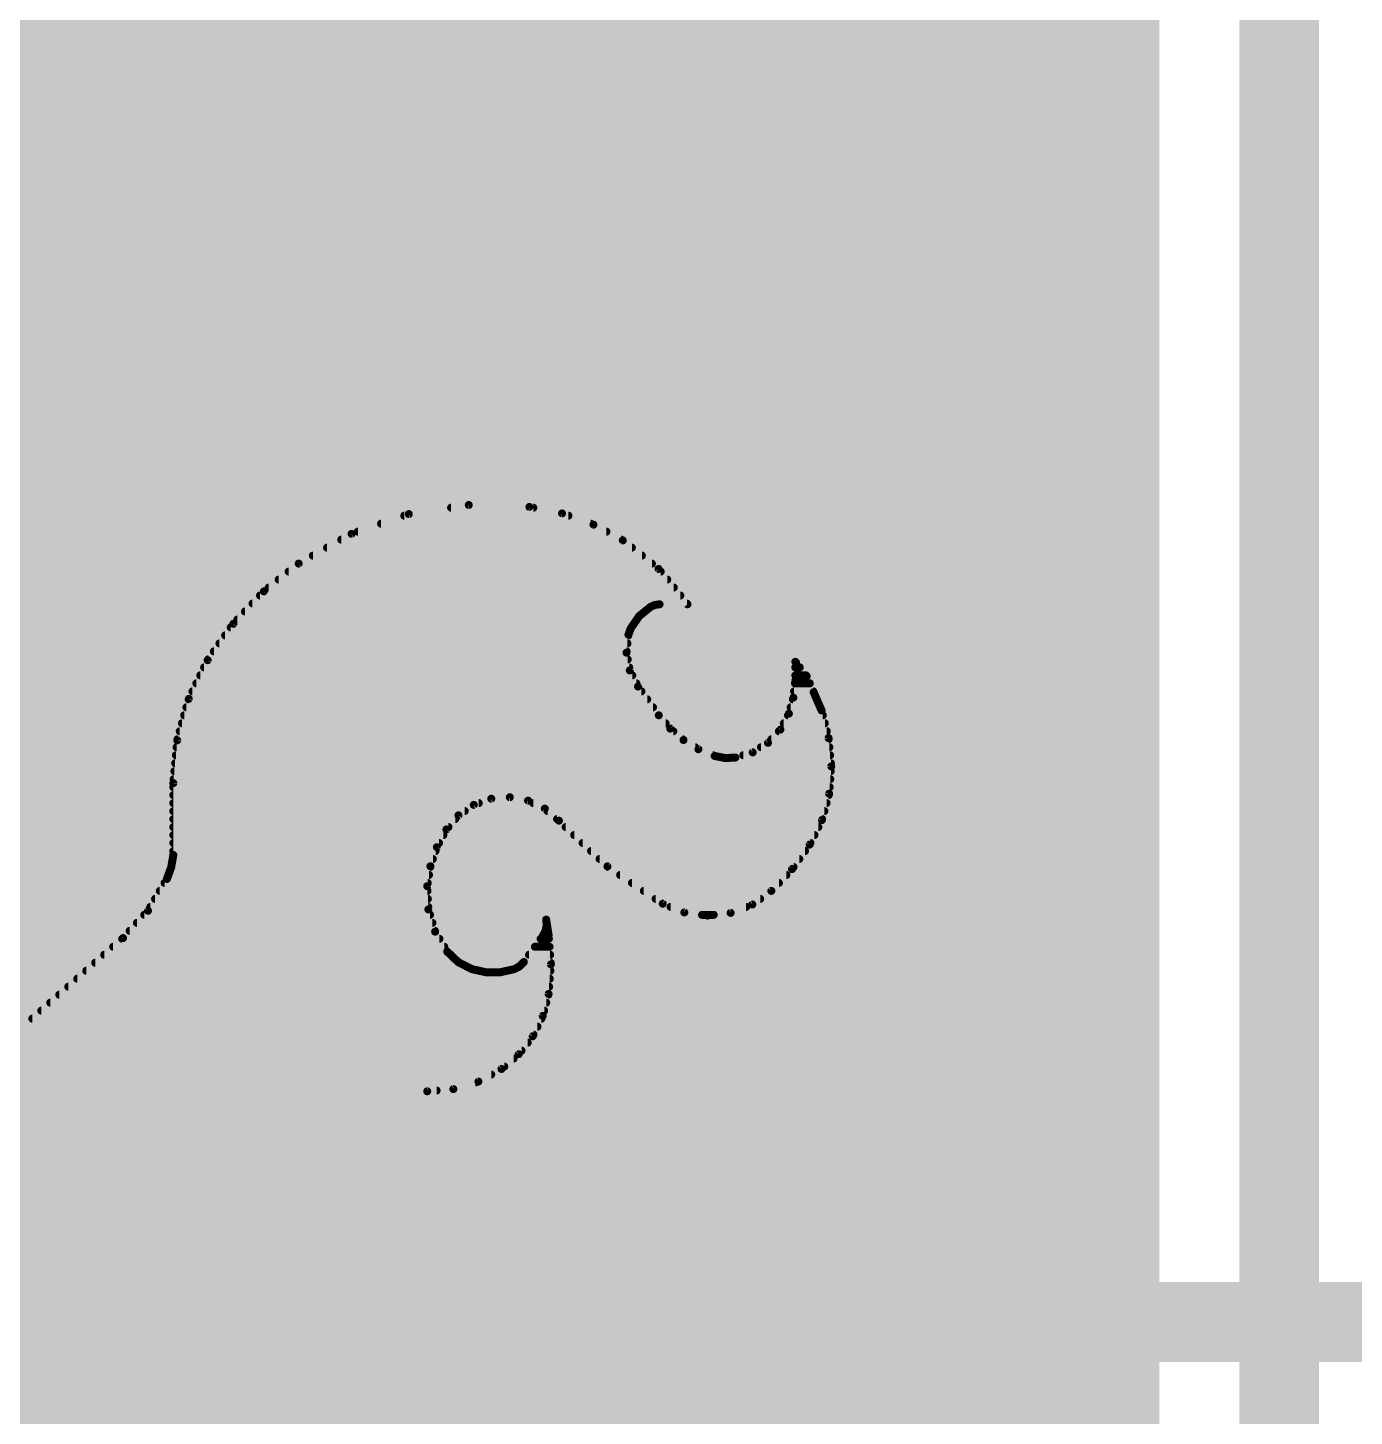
# Model space of a CAD drawing. Extents: x -7.6 to 53.5, y -11.4 to 75.3.
# Drawn here: x 30.69 to 34.91, y 23.576 to 27.994 of the extents above; entities that cross this region are included whole.
import ezdxf

# ---------------------------------------------------------------- set-up
doc = ezdxf.new("R2010")
doc.units = 0
for name, color, linetype in [('1', 12, 'CONTINUOUS'), ('16', 132, 'CONTINUOUS'), ('22', 40, 'CONTINUOUS')]:
    doc.layers.add(name, color=color, linetype=linetype)

msp = doc.modelspace()

# ---------------------------------------------------------------- linework, layer by layer
at = {"layer": '1', "const_width": 0.254}
msp.add_lwpolyline([(18.542, 23.876), (45.593, 23.876)], dxfattribs=at)
at = {"layer": '16'}
for points, const_width in [([(26.67, 32.004), (26.67, 36.83)], 11.43), ([(33.02, 11.811), (33.02, 38.608)], 2.54), ([(26.67, 12.7), (26.67, 32.004)], 11.43), ([(34.671, 22.225), (34.671, 36.195)], 0.254)]:
    msp.add_lwpolyline(points, dxfattribs=dict(at, const_width=const_width))
at = {"layer": '16', "const_width": 5.715}
msp.add_lwpolyline([(23.8125, 32.004, 1), (29.5275, 32.004)], format="xyb", dxfattribs=at)
at = {"layer": '22', "const_width": 0.0254}
for points in [[(31.9024, 26.4465), (32.0931, 26.4753)], [(32.0367, 26.4668), (32.2985, 26.4668)], [(32.0931, 26.4753), (32.2859, 26.4693)], [(32.2859, 26.4693), (32.3899, 26.4486)], [(32.3899, 26.4486), (32.4897, 26.4128)], [(31.72, 26.3837), (31.9024, 26.4465)], [(31.8139, 26.416), (32.4809, 26.416)], [(31.8876, 26.4414), (32.4101, 26.4414)], [(32.4897, 26.4128), (32.5831, 26.3627)], [(31.5519, 26.289), (31.72, 26.3837)], [(31.6872, 26.3652), (32.5784, 26.3652)], [(31.7401, 26.3906), (32.5311, 26.3906)], [(32.5831, 26.3627), (32.6968, 26.2721)], [(31.6421, 26.3398), (32.6118, 26.3398)], [(31.4412, 26.2006), (31.5519, 26.289)], [(31.5519, 26.289), (32.6756, 26.289)], [(31.597, 26.3144), (32.6437, 26.3144)], [(32.6968, 26.2721), (32.7889, 26.1595)], [(31.4883, 26.2382), (32.7245, 26.2382)], [(31.5201, 26.2636), (32.7037, 26.2636)], [(31.344, 26.0974), (31.4412, 26.2006)], [(31.4288, 26.1874), (32.7661, 26.1874)], [(31.4565, 26.2128), (32.7453, 26.2128)], [(31.4049, 26.162), (32.7869, 26.162)], [(32.672, 26.1518), (32.6353, 26.1221)], [(32.6855, 26.1575), (32.672, 26.1518)], [(32.7, 26.1595), (32.6855, 26.1575)], [(32.7889, 26.1595), (32.7, 26.1595)], [(31.2623, 25.9817), (31.344, 26.0974)], [(31.357, 26.1112), (32.6278, 26.1112)], [(31.3809, 26.1366), (32.6532, 26.1366)], [(32.6353, 26.1221), (32.6085, 26.0833)], [(31.3179, 26.0604), (32.6006, 26.0604)], [(31.3358, 26.0858), (32.6102, 26.0858)], [(32.6009, 26.0629), (32.5948, 26.0057)], [(32.6085, 26.0833), (32.6009, 26.0629)], [(31.282, 26.0096), (32.5952, 26.0096)], [(31.2999, 26.035), (32.5979, 26.035)], [(31.2023, 25.8587), (31.2623, 25.9817)], [(31.2641, 25.9842), (32.5987, 25.9842)], [(32.5948, 26.0057), (32.6052, 25.9491)], [(33.1318, 25.9156), (33.1318, 25.9766)], [(33.1318, 25.9766), (33.1318, 25.9765)], [(33.1318, 25.9765), (33.1343, 25.974)], [(33.1343, 25.974), (33.1681, 25.9305)], [(31.2387, 25.9334), (32.6132, 25.9334)], [(31.2511, 25.9588), (32.6034, 25.9588)], [(32.6052, 25.9491), (32.6314, 25.8978)], [(33.1318, 25.9588), (33.1461, 25.9588)], [(33.1318, 25.9334), (33.1659, 25.9334)], [(33.1681, 25.9305), (33.1902, 25.8801)], [(31.214, 25.8826), (32.6424, 25.8826)], [(31.2264, 25.908), (32.6262, 25.908)], [(32.6314, 25.8978), (32.6974, 25.8064)], [(33.1259, 25.8627), (33.1318, 25.9156)], [(33.1281, 25.8826), (33.1891, 25.8826)], [(33.1309, 25.908), (33.178, 25.908)], [(33.1902, 25.8801), (33.2054, 25.8445)], [(31.1655, 25.7268), (31.2023, 25.8587)], [(31.1948, 25.8318), (32.6791, 25.8318)], [(31.2019, 25.8572), (32.6607, 25.8572)], [(33.1114, 25.8115), (33.1259, 25.8627)], [(33.1171, 25.8318), (33.2111, 25.8318)], [(33.1243, 25.8572), (33.2, 25.8572)], [(33.2054, 25.8445), (33.2156, 25.8216)], [(31.1877, 25.8064), (32.6974, 25.8064)], [(32.6974, 25.8064), (32.7338, 25.764)], [(33.0844, 25.7607), (33.1114, 25.8115)], [(33.1087, 25.8064), (33.2194, 25.8064)], [(33.2156, 25.8216), (33.2375, 25.7339)], [(31.1735, 25.7556), (32.7436, 25.7556)], [(31.1806, 25.781), (32.7192, 25.781)], [(32.7338, 25.764), (32.7762, 25.7277)], [(33.0452, 25.7187), (33.0844, 25.7607)], [(33.0796, 25.7556), (33.2321, 25.7556)], [(33.0952, 25.781), (33.2258, 25.781)], [(31.1531, 25.5905), (31.1655, 25.7268)], [(31.1635, 25.7048), (32.8133, 25.7048)], [(31.1664, 25.7302), (32.7733, 25.7302)], [(32.7762, 25.7277), (32.8237, 25.6984)], [(32.8237, 25.6984), (32.8752, 25.6769)], [(32.9963, 25.6884), (33.0452, 25.7187)], [(33.0227, 25.7048), (33.2403, 25.7048)], [(33.0559, 25.7302), (33.2379, 25.7302)], [(33.2375, 25.7339), (33.2461, 25.6438)], [(31.1589, 25.654), (33.2451, 25.654)], [(31.1612, 25.6794), (32.8692, 25.6794)], [(32.8752, 25.6769), (32.9079, 25.6704)], [(32.9079, 25.6704), (32.9413, 25.6718)], [(32.9413, 25.6718), (32.9963, 25.6884)], [(32.9665, 25.6794), (33.2427, 25.6794)], [(31.1566, 25.6286), (33.2449, 25.6286)], [(33.2461, 25.6438), (33.2395, 25.5569)], [(31.1531, 25.3619), (31.1531, 25.5905)], [(31.1531, 25.5778), (33.2411, 25.5778)], [(31.1543, 25.6032), (33.243, 25.6032)], [(31.1531, 25.5524), (33.2382, 25.5524)], [(31.1531, 25.527), (32.1249, 25.527)], [(32.109, 25.5214), (32.0603, 25.488)], [(32.1647, 25.541), (32.109, 25.5214)], [(32.2236, 25.5456), (32.1647, 25.541)], [(32.2816, 25.5349), (32.2236, 25.5456)], [(32.335, 25.5094), (32.2816, 25.5349)], [(32.2981, 25.527), (33.2312, 25.527)], [(33.2395, 25.5569), (33.2163, 25.4729)], [(31.1531, 25.5016), (32.0801, 25.5016)], [(31.1531, 25.4762), (32.0501, 25.4762)], [(32.0603, 25.488), (32.0218, 25.4432)], [(32.3799, 25.4711), (32.335, 25.5094)], [(32.3441, 25.5016), (33.2242, 25.5016)], [(32.3739, 25.4762), (33.2172, 25.4762)], [(31.1531, 25.4508), (32.0283, 25.4508)], [(32.0218, 25.4432), (31.9914, 25.3868)], [(32.5343, 25.3256), (32.3799, 25.4711)], [(32.4014, 25.4508), (33.2053, 25.4508)], [(33.2163, 25.4729), (33.1775, 25.3949)], [(31.1531, 25.4254), (32.0122, 25.4254)], [(31.1531, 25.4), (31.9985, 25.4)], [(32.4284, 25.4254), (33.1927, 25.4254)], [(32.4553, 25.4), (33.18, 25.4)], [(33.1775, 25.3949), (33.1215, 25.3172)], [(31.1463, 25.3229), (31.1531, 25.3619)], [(31.1509, 25.3492), (31.9787, 25.3492)], [(31.1531, 25.3746), (31.9873, 25.3746)], [(31.9914, 25.3868), (31.9709, 25.3261)], [(32.4823, 25.3746), (33.1629, 25.3746)], [(32.5093, 25.3492), (33.1445, 25.3492)], [(31.1328, 25.2857), (31.1463, 25.3229)], [(31.1464, 25.3238), (31.9705, 25.3238)], [(31.9709, 25.3261), (31.9608, 25.2628)], [(32.7101, 25.207), (32.5343, 25.3256)], [(32.537, 25.3238), (33.1262, 25.3238)], [(33.1215, 25.3172), (33.0556, 25.2476)], [(31.0726, 25.1845), (31.1328, 25.2857)], [(31.1252, 25.273), (31.9624, 25.273)], [(31.1374, 25.2984), (31.9665, 25.2984)], [(31.9608, 25.2628), (31.9645, 25.1888)], [(32.5746, 25.2984), (33.1037, 25.2984)], [(32.6123, 25.273), (33.0796, 25.273)], [(31.095, 25.2222), (31.9628, 25.2222)], [(31.1101, 25.2476), (31.9616, 25.2476)], [(32.6499, 25.2476), (33.0556, 25.2476)], [(32.6876, 25.2222), (33.0201, 25.2222)], [(33.0556, 25.2476), (32.9952, 25.2045)], [(30.9931, 25.0977), (31.0726, 25.1845)], [(31.0606, 25.1714), (31.9698, 25.1714)], [(31.0799, 25.1968), (31.9641, 25.1968)], [(31.9645, 25.1888), (31.9861, 25.118)], [(32.7788, 25.179), (32.7101, 25.207)], [(32.7352, 25.1968), (32.9754, 25.1968)], [(32.8523, 25.1691), (32.7788, 25.179)], [(32.8352, 25.1714), (32.8722, 25.1714)], [(32.926, 25.1777), (32.8523, 25.1691)], [(32.9952, 25.2045), (32.926, 25.1777)], [(31.0373, 25.146), (31.9775, 25.146)], [(32.3375, 25.1211), (32.341, 25.1385)], [(32.3393, 25.1562), (32.3469, 25.1079)], [(32.341, 25.1385), (32.3393, 25.1562)], [(32.3403, 25.146), (32.3409, 25.146)], [(30.4444, 24.6101), (30.9931, 25.0977)], [(30.9903, 25.0952), (31.9998, 25.0952)], [(31.0141, 25.1206), (31.9853, 25.1206)], [(31.9861, 25.118), (32.0243, 25.0546)], [(32.2682, 25.0215), (32.3291, 25.1054)], [(32.3217, 25.0952), (32.3479, 25.0952)], [(32.3291, 25.1054), (32.3375, 25.1211)], [(32.3373, 25.1206), (32.3449, 25.1206)], [(32.3469, 25.1079), (32.3543, 25.0139)], [(30.9331, 25.0444), (32.035, 25.0444)], [(30.9617, 25.0698), (32.0151, 25.0698)], [(32.0243, 25.0546), (32.0597, 25.0209)], [(32.2848, 25.0444), (32.3519, 25.0444)], [(32.3033, 25.0698), (32.3499, 25.0698)], [(30.876, 24.9936), (32.126, 24.9936)], [(30.9045, 25.019), (32.0634, 25.019)], [(32.0597, 25.0209), (32.1031, 24.9987)], [(32.1031, 24.9987), (32.1476, 24.9888)], [(32.1932, 24.9888), (32.2377, 24.9987)], [(32.2148, 24.9936), (32.3527, 24.9936)], [(32.2377, 24.9987), (32.2548, 25.0077)], [(32.2548, 25.0077), (32.2682, 25.0215)], [(32.2658, 25.019), (32.3539, 25.019)], [(32.3543, 25.0139), (32.3469, 24.9199)], [(30.8474, 24.9682), (32.3507, 24.9682)], [(32.1476, 24.9888), (32.1932, 24.9888)], [(30.7902, 24.9174), (32.3462, 24.9174)], [(30.8188, 24.9428), (32.3487, 24.9428)], [(32.3469, 24.9199), (32.3285, 24.85)], [(30.733, 24.8666), (32.3329, 24.8666)], [(30.7616, 24.892), (32.3396, 24.892)], [(30.6759, 24.8158), (32.3116, 24.8158)], [(30.7045, 24.8412), (32.3241, 24.8412)], [(32.3285, 24.85), (32.2964, 24.7852)], [(30.6473, 24.7904), (32.299, 24.7904)], [(32.2964, 24.7852), (32.252, 24.7282)], [(30.5901, 24.7396), (32.2609, 24.7396)], [(30.6187, 24.765), (32.2807, 24.765)], [(32.252, 24.7282), (32.197, 24.6812)], [(30.533, 24.6888), (32.2059, 24.6888)], [(30.5615, 24.7142), (32.2356, 24.7142)], [(32.197, 24.6812), (32.1238, 24.6411)], [(30.4758, 24.638), (32.1135, 24.638)], [(30.5044, 24.6634), (32.1645, 24.6634)], [(32.1238, 24.6411), (32.0439, 24.6171)], [(31.9608, 24.6101), (30.4444, 24.6101)], [(30.4472, 24.6126), (31.9907, 24.6126)], [(32.0439, 24.6171), (31.9608, 24.6101)]]:
    msp.add_lwpolyline(points, dxfattribs=at)
at = {"layer": '22', "const_width": 0.0127}
for points in [[(32.0367, 26.4732, 1), (32.0367, 26.4605)], [(32.0933, 26.4817, 1), (32.0929, 26.469)], [(32.094, 26.4691, 1), (32.0921, 26.4816)], [(32.2871, 26.4755, 1), (32.2847, 26.4631)], [(32.2857, 26.463, 1), (32.2861, 26.4756)], [(32.2985, 26.4605, 1), (32.2985, 26.4732)], [(32.392, 26.4546, 1), (32.3877, 26.4427)], [(32.3886, 26.4424, 1), (32.3911, 26.4549)], [(31.8139, 26.4224, 1), (31.8139, 26.4096)], [(31.8876, 26.4478, 1), (31.8876, 26.4351)], [(31.9014, 26.4528, 1), (31.9033, 26.4402)], [(31.9044, 26.4405, 1), (31.9003, 26.4525)], [(32.4101, 26.4351, 1), (32.4101, 26.4478)], [(32.4809, 26.4096, 1), (32.4809, 26.4224)], [(32.4927, 26.4184, 1), (32.4867, 26.4072)], [(32.4875, 26.4069, 1), (32.4918, 26.4188)], [(31.6872, 26.3716, 1), (31.6872, 26.3589)], [(31.7179, 26.3897, 1), (31.722, 26.3777)], [(31.7231, 26.3781, 1), (31.7169, 26.3892)], [(31.7401, 26.397, 1), (31.7401, 26.3843)], [(32.5311, 26.3843, 1), (32.5311, 26.397)], [(32.5871, 26.3677, 1), (32.5791, 26.3577)], [(32.5784, 26.3589, 1), (32.5784, 26.3716)], [(32.5801, 26.3571, 1), (32.5861, 26.3683)], [(31.6421, 26.3462, 1), (31.6421, 26.3334)], [(32.6118, 26.3334, 1), (32.6118, 26.3462)], [(31.5519, 26.2954, 1), (31.5519, 26.2827)], [(31.5488, 26.2945, 1), (31.555, 26.2835)], [(31.5559, 26.284, 1), (31.5479, 26.294)], [(31.597, 26.3208, 1), (31.597, 26.3081)], [(32.6437, 26.3081, 1), (32.6437, 26.3208)], [(32.6756, 26.2827, 1), (32.6756, 26.2954)], [(32.7017, 26.2761, 1), (32.6919, 26.268)], [(31.4883, 26.2446, 1), (31.4883, 26.2319)], [(31.5201, 26.27, 1), (31.5201, 26.2572)], [(32.6929, 26.2671, 1), (32.7008, 26.277)], [(32.7037, 26.2572, 1), (32.7037, 26.27)], [(32.7245, 26.2319, 1), (32.7245, 26.2446)], [(31.4288, 26.1938, 1), (31.4288, 26.181)], [(31.4372, 26.2055, 1), (31.4452, 26.1956)], [(31.4458, 26.1962, 1), (31.4366, 26.2049)], [(31.4565, 26.2192, 1), (31.4565, 26.2065)], [(32.7453, 26.2065, 1), (32.7453, 26.2192)], [(32.7661, 26.181, 1), (32.7661, 26.1938)], [(31.4049, 26.1684, 1), (31.4049, 26.1557)], [(32.6695, 26.1576, 1), (32.6745, 26.146)], [(32.676, 26.1469, 1), (32.668, 26.1567)], [(32.6846, 26.1638, 1), (32.6863, 26.1512)], [(32.688, 26.1517, 1), (32.683, 26.1634)], [(32.7, 26.1659, 1), (32.7, 26.1532)], [(32.7009, 26.1532, 1), (32.6991, 26.1658)], [(32.784, 26.1555, 1), (32.7938, 26.1635)], [(32.7869, 26.1557, 1), (32.7869, 26.1684)], [(32.7889, 26.1532, 1), (32.7889, 26.1659)], [(31.3394, 26.1018, 1), (31.3487, 26.0931)], [(31.3492, 26.0938, 1), (31.3388, 26.1011)], [(31.357, 26.1176, 1), (31.357, 26.1048)], [(31.3809, 26.143, 1), (31.3809, 26.1303)], [(32.6278, 26.1048, 1), (32.6278, 26.1176)], [(32.6313, 26.1271, 1), (32.6393, 26.1172)], [(32.6405, 26.1185, 1), (32.6301, 26.1257)], [(32.6532, 26.1303, 1), (32.6532, 26.143)], [(31.3179, 26.0668, 1), (31.3179, 26.0541)], [(31.3358, 26.0922, 1), (31.3358, 26.0795)], [(32.5949, 26.0651, 1), (32.6069, 26.0607)], [(32.6072, 26.0622, 1), (32.5946, 26.0636)], [(32.6006, 26.0541, 1), (32.6006, 26.0668)], [(32.6033, 26.0869, 1), (32.6137, 26.0797)], [(32.6145, 26.0811, 1), (32.6025, 26.0855)], [(32.6102, 26.0795, 1), (32.6102, 26.0922)], [(31.282, 26.016, 1), (31.282, 26.0033)], [(31.2999, 26.0414, 1), (31.2999, 26.0286)], [(32.5952, 26.0033, 1), (32.5952, 26.016)], [(32.5979, 26.0286, 1), (32.5979, 26.0414)], [(31.2571, 25.9854, 1), (31.2675, 25.978)], [(31.268, 25.9789, 1), (31.2566, 25.9845)], [(31.2641, 25.9906, 1), (31.2641, 25.9779)], [(32.601, 26.0068, 1), (32.5885, 26.0045)], [(32.5884, 26.0063, 1), (32.6011, 26.005)], [(32.5987, 25.9779, 1), (32.5987, 25.9906)], [(33.1363, 25.981, 1), (33.1273, 25.972)], [(33.1381, 25.9766, 1), (33.1255, 25.9766)], [(33.1381, 25.9766, 1), (33.1255, 25.9766)], [(33.1255, 25.9765, 1), (33.1381, 25.9765)], [(33.1393, 25.9779, 1), (33.1293, 25.9701)], [(33.1298, 25.9695, 1), (33.1388, 25.9785)], [(31.2387, 25.9398, 1), (31.2387, 25.9271)], [(31.2511, 25.9652, 1), (31.2511, 25.9524)], [(32.6109, 25.952, 1), (32.5996, 25.9462)], [(32.599, 25.9479, 1), (32.6115, 25.9502)], [(32.6034, 25.9524, 1), (32.6034, 25.9652)], [(32.6132, 25.9271, 1), (32.6132, 25.9398)], [(33.1318, 25.9652, 1), (33.1318, 25.9524)], [(33.1318, 25.9398, 1), (33.1318, 25.9271)], [(33.1461, 25.9524, 1), (33.1461, 25.9652)], [(33.1739, 25.9331, 1), (33.1623, 25.928)], [(33.1631, 25.9266, 1), (33.1731, 25.9344)], [(33.1659, 25.9271, 1), (33.1659, 25.9398)], [(31.214, 25.889, 1), (31.214, 25.8762)], [(31.2264, 25.9144, 1), (31.2264, 25.9017)], [(32.6365, 25.9015, 1), (32.6263, 25.8941)], [(32.6257, 25.8949, 1), (32.6371, 25.9007)], [(32.6262, 25.9017, 1), (32.6262, 25.9144)], [(32.6424, 25.8762, 1), (32.6424, 25.889)], [(33.1281, 25.889, 1), (33.1281, 25.8762)], [(33.1309, 25.9144, 1), (33.1309, 25.9017)], [(33.1381, 25.9149, 1), (33.1255, 25.9163)], [(33.1255, 25.9156, 1), (33.1381, 25.9156)], [(33.178, 25.9017, 1), (33.178, 25.9144)], [(33.196, 25.8826, 1), (33.1844, 25.8776)], [(33.1844, 25.8776, 1), (33.196, 25.8826)], [(33.1891, 25.8762, 1), (33.1891, 25.889)], [(31.1948, 25.8382, 1), (31.1948, 25.8255)], [(31.2019, 25.8636, 1), (31.2019, 25.8509)], [(31.1966, 25.8614, 1), (31.208, 25.8559)], [(31.2084, 25.857, 1), (31.1962, 25.8604)], [(32.6607, 25.8509, 1), (32.6607, 25.8636)], [(32.6791, 25.8255, 1), (32.6791, 25.8382)], [(33.1171, 25.8382, 1), (33.1171, 25.8255)], [(33.1243, 25.8636, 1), (33.1243, 25.8509)], [(33.1196, 25.8634, 1), (33.1322, 25.862)], [(33.132, 25.861, 1), (33.1198, 25.8644)], [(33.2112, 25.8471, 1), (33.1996, 25.8419)], [(33.1996, 25.842, 1), (33.2112, 25.847)], [(33.2, 25.8509, 1), (33.2, 25.8636)], [(33.2111, 25.8255, 1), (33.2111, 25.8382)], [(31.1877, 25.8128, 1), (31.1877, 25.8)], [(32.7022, 25.8105, 1), (32.6926, 25.8023)], [(32.6923, 25.8027, 1), (32.7025, 25.8101)], [(32.6974, 25.8, 1), (32.6974, 25.8128)], [(33.1087, 25.8128, 1), (33.1087, 25.8)], [(33.1053, 25.8132, 1), (33.1175, 25.8098)], [(33.117, 25.8085, 1), (33.1058, 25.8145)], [(33.2218, 25.8231, 1), (33.2094, 25.8201)], [(33.2098, 25.819, 1), (33.2214, 25.8242)], [(33.2194, 25.8, 1), (33.2194, 25.8128)], [(31.1735, 25.762, 1), (31.1735, 25.7492)], [(31.1806, 25.7874, 1), (31.1806, 25.7747)], [(32.7192, 25.7747, 1), (32.7192, 25.7874)], [(32.7379, 25.7689, 1), (32.7297, 25.7592)], [(32.729, 25.7599, 1), (32.7386, 25.7682)], [(32.7436, 25.7492, 1), (32.7436, 25.762)], [(33.0796, 25.762, 1), (33.0796, 25.7492)], [(33.0788, 25.7637, 1), (33.09, 25.7578)], [(33.0891, 25.7564, 1), (33.0798, 25.7651)], [(33.0952, 25.7874, 1), (33.0952, 25.7747)], [(33.2258, 25.7747, 1), (33.2258, 25.7874)], [(33.2321, 25.7492, 1), (33.2321, 25.762)], [(31.1635, 25.7112, 1), (31.1635, 25.6985)], [(31.1594, 25.7285, 1), (31.1716, 25.7251)], [(31.1718, 25.7262, 1), (31.1592, 25.7274)], [(31.1664, 25.7366, 1), (31.1664, 25.7238)], [(32.7795, 25.7331, 1), (32.7729, 25.7223)], [(32.7721, 25.7229, 1), (32.7803, 25.7325)], [(32.7733, 25.7238, 1), (32.7733, 25.7366)], [(32.8133, 25.6985, 1), (32.8133, 25.7112)], [(32.8261, 25.7042, 1), (32.8212, 25.6925)], [(32.8204, 25.693, 1), (32.827, 25.7038)], [(33.0227, 25.7112, 1), (33.0227, 25.6985)], [(33.0405, 25.7231, 1), (33.0498, 25.7144)], [(33.0485, 25.7134, 1), (33.0418, 25.7241)], [(33.0559, 25.7366, 1), (33.0559, 25.7238)], [(33.2439, 25.7345, 1), (33.2312, 25.7332)], [(33.2314, 25.7323, 1), (33.2437, 25.7354)], [(33.2379, 25.7238, 1), (33.2379, 25.7366)], [(33.2403, 25.6985, 1), (33.2403, 25.7112)], [(31.1589, 25.6604, 1), (31.1589, 25.6476)], [(31.1612, 25.6858, 1), (31.1612, 25.673)], [(32.8764, 25.6831, 1), (32.874, 25.6707)], [(32.8692, 25.673, 1), (32.8692, 25.6858)], [(32.8728, 25.671, 1), (32.8776, 25.6828)], [(32.9077, 25.6767, 1), (32.9082, 25.664)], [(32.9067, 25.6642, 1), (32.9092, 25.6766)], [(32.9395, 25.6779, 1), (32.9431, 25.6657)], [(32.9416, 25.6655, 1), (32.941, 25.6781)], [(32.9665, 25.6858, 1), (32.9665, 25.673)], [(32.993, 25.6938, 1), (32.9997, 25.683)], [(32.9982, 25.6823, 1), (32.9945, 25.6945)], [(33.2427, 25.673, 1), (33.2427, 25.6858)], [(33.2451, 25.6476, 1), (33.2451, 25.6604)], [(31.1566, 25.635, 1), (31.1566, 25.6223)], [(33.2398, 25.6432, 1), (33.2524, 25.6444)], [(33.2524, 25.6433, 1), (33.2398, 25.6443)], [(33.2449, 25.6223, 1), (33.2449, 25.635)], [(31.1531, 25.5842, 1), (31.1531, 25.5714)], [(31.1595, 25.5905, 1), (31.1468, 25.5905)], [(31.1468, 25.5911, 1), (31.1594, 25.5899)], [(31.1543, 25.6096, 1), (31.1543, 25.5968)], [(33.2411, 25.5714, 1), (33.2411, 25.5842)], [(33.243, 25.5968, 1), (33.243, 25.6096)], [(31.1531, 25.5334, 1), (31.1531, 25.5206)], [(31.1531, 25.5588, 1), (31.1531, 25.5461)], [(32.1069, 25.5274, 1), (32.1111, 25.5154)], [(32.1126, 25.5162, 1), (32.1054, 25.5266)], [(32.1249, 25.5206, 1), (32.1249, 25.5334)], [(32.1642, 25.5474, 1), (32.1652, 25.5347)], [(32.1668, 25.5351, 1), (32.1626, 25.547)], [(32.2247, 25.5519, 1), (32.2224, 25.5394)], [(32.2241, 25.5393, 1), (32.2231, 25.552)], [(32.2844, 25.5406, 1), (32.2789, 25.5291)], [(32.2805, 25.5286, 1), (32.2828, 25.5411)], [(32.2981, 25.5334, 1), (32.2981, 25.5206)], [(33.2312, 25.5206, 1), (33.2312, 25.5334)], [(33.2331, 25.5574, 1), (33.2458, 25.5564)], [(33.2456, 25.5552, 1), (33.2334, 25.5586)], [(33.2382, 25.5461, 1), (33.2382, 25.5588)], [(31.1531, 25.508, 1), (31.1531, 25.4952)], [(31.1531, 25.4826, 1), (31.1531, 25.4699)], [(32.0501, 25.4699, 1), (32.0501, 25.4826)], [(32.0567, 25.4933, 1), (32.0638, 25.4828)], [(32.0651, 25.4839, 1), (32.0554, 25.4922)], [(32.0801, 25.4952, 1), (32.0801, 25.508)], [(32.3391, 25.5143, 1), (32.3308, 25.5046)], [(32.3322, 25.5037, 1), (32.3377, 25.5152)], [(32.3441, 25.508, 1), (32.3441, 25.4952)], [(32.3739, 25.4826, 1), (32.3739, 25.4699)], [(33.2172, 25.4699, 1), (33.2172, 25.4826)], [(33.2242, 25.4952, 1), (33.2242, 25.508)], [(31.1531, 25.4572, 1), (31.1531, 25.4444)], [(32.017, 25.4473, 1), (32.0266, 25.4391)], [(32.0274, 25.4402, 1), (32.0162, 25.4462)], [(32.0283, 25.4444, 1), (32.0283, 25.4572)], [(32.3843, 25.4757, 1), (32.3755, 25.4665)], [(32.3758, 25.4663, 1), (32.384, 25.4759)], [(32.4014, 25.4572, 1), (32.4014, 25.4444)], [(33.2053, 25.4444, 1), (33.2053, 25.4572)], [(33.2102, 25.4746, 1), (33.2224, 25.4712)], [(33.222, 25.4701, 1), (33.2106, 25.4757)], [(31.1531, 25.4318, 1), (31.1531, 25.419)], [(31.1531, 25.4064, 1), (31.1531, 25.3937)], [(31.9985, 25.3937, 1), (31.9985, 25.4064)], [(32.0122, 25.419, 1), (32.0122, 25.4318)], [(32.4284, 25.4318, 1), (32.4284, 25.419)], [(32.4553, 25.4064, 1), (32.4553, 25.3937)], [(33.1718, 25.3977, 1), (33.1832, 25.3921)], [(33.1827, 25.3912, 1), (33.1723, 25.3986)], [(33.18, 25.3937, 1), (33.18, 25.4064)], [(33.1927, 25.419, 1), (33.1927, 25.4318)], [(31.1509, 25.3556, 1), (31.1509, 25.3428)], [(31.1531, 25.381, 1), (31.1531, 25.3682)], [(31.1468, 25.3619, 1), (31.1595, 25.3619)], [(31.1594, 25.3608, 1), (31.1468, 25.363)], [(31.9787, 25.3428, 1), (31.9787, 25.3556)], [(31.9858, 25.3898, 1), (31.997, 25.3838)], [(31.9974, 25.3848, 1), (31.9854, 25.3888)], [(31.9873, 25.3682, 1), (31.9873, 25.381)], [(32.4823, 25.381, 1), (32.4823, 25.3682)], [(32.5093, 25.3556, 1), (32.5093, 25.3428)], [(33.1445, 25.3428, 1), (33.1445, 25.3556)], [(33.1629, 25.3682, 1), (33.1629, 25.381)], [(31.14, 25.324, 1), (31.1525, 25.3218)], [(31.1464, 25.3302, 1), (31.1464, 25.3175)], [(31.1522, 25.3208, 1), (31.1403, 25.3251)], [(31.9771, 25.3251, 1), (31.9646, 25.3271)], [(31.9649, 25.3281, 1), (31.9769, 25.3241)], [(31.9705, 25.3175, 1), (31.9705, 25.3302)], [(32.5378, 25.3309, 1), (32.5307, 25.3204)], [(32.5299, 25.321, 1), (32.5386, 25.3302)], [(32.537, 25.3302, 1), (32.537, 25.3175)], [(33.1163, 25.3209, 1), (33.1266, 25.3135)], [(33.1261, 25.3128, 1), (33.1168, 25.3216)], [(33.1262, 25.3175, 1), (33.1262, 25.3302)], [(31.1252, 25.2794, 1), (31.1252, 25.2666)], [(31.1268, 25.2879, 1), (31.1388, 25.2835)], [(31.1383, 25.2825, 1), (31.1273, 25.2889)], [(31.1374, 25.3048, 1), (31.1374, 25.292)], [(31.9671, 25.2631, 1), (31.9545, 25.2625)], [(31.9545, 25.2638, 1), (31.9671, 25.2618)], [(31.9624, 25.2666, 1), (31.9624, 25.2794)], [(31.9665, 25.292, 1), (31.9665, 25.3048)], [(32.5746, 25.3048, 1), (32.5746, 25.292)], [(32.6123, 25.2794, 1), (32.6123, 25.2666)], [(33.0796, 25.2666, 1), (33.0796, 25.2794)], [(33.1037, 25.292, 1), (33.1037, 25.3048)], [(31.095, 25.2286, 1), (31.095, 25.2158)], [(31.1101, 25.254, 1), (31.1101, 25.2413)], [(31.9616, 25.2413, 1), (31.9616, 25.254)], [(31.9628, 25.2158, 1), (31.9628, 25.2286)], [(32.6499, 25.254, 1), (32.6499, 25.2413)], [(32.6876, 25.2286, 1), (32.6876, 25.2158)], [(33.0201, 25.2158, 1), (33.0201, 25.2286)], [(33.051, 25.252, 1), (33.0602, 25.2432)], [(33.0593, 25.2424, 1), (33.0519, 25.2528)], [(33.0556, 25.2413, 1), (33.0556, 25.254)], [(31.0606, 25.1778, 1), (31.0606, 25.1651)], [(31.0672, 25.1878, 1), (31.0781, 25.1813)], [(31.0773, 25.1802, 1), (31.0679, 25.1888)], [(31.0799, 25.2032, 1), (31.0799, 25.1904)], [(31.9705, 25.1907, 1), (31.9584, 25.187)], [(31.9581, 25.1885, 1), (31.9708, 25.1892)], [(31.9641, 25.1904, 1), (31.9641, 25.2032)], [(31.9698, 25.1651, 1), (31.9698, 25.1778)], [(32.7125, 25.2129, 1), (32.7077, 25.2011)], [(32.7065, 25.2017, 1), (32.7137, 25.2123)], [(32.7352, 25.2032, 1), (32.7352, 25.1904)], [(32.7797, 25.1853, 1), (32.778, 25.1727)], [(32.7764, 25.1732, 1), (32.7812, 25.1849)], [(32.8352, 25.1778, 1), (32.8352, 25.1651)], [(32.8516, 25.1754, 1), (32.8531, 25.1628)], [(32.8515, 25.1628, 1), (32.8532, 25.1754)], [(32.8722, 25.1651, 1), (32.8722, 25.1778)], [(32.9237, 25.1837, 1), (32.9283, 25.1718)], [(32.9268, 25.1714, 1), (32.9253, 25.184)], [(32.9754, 25.1904, 1), (32.9754, 25.2032)], [(32.9915, 25.2096, 1), (32.9989, 25.1993)], [(32.9975, 25.1985, 1), (32.9929, 25.2104)], [(31.0373, 25.1524, 1), (31.0373, 25.1396)], [(31.9775, 25.1396, 1), (31.9775, 25.1524)], [(32.3456, 25.1572, 1), (32.333, 25.1552)], [(32.3456, 25.1568, 1), (32.333, 25.1556)], [(32.3403, 25.1524, 1), (32.3403, 25.1396)], [(32.3347, 25.1379, 1), (32.3473, 25.1391)], [(32.3472, 25.1372, 1), (32.3348, 25.1398)], [(32.3409, 25.1396, 1), (32.3409, 25.1524)], [(30.9903, 25.1016, 1), (30.9903, 25.0889)], [(30.9884, 25.102, 1), (30.9978, 25.0934)], [(30.9973, 25.093, 1), (30.9889, 25.1024)], [(31.0141, 25.127, 1), (31.0141, 25.1142)], [(31.9915, 25.1213, 1), (31.9806, 25.1147)], [(31.98, 25.1162, 1), (31.9922, 25.1199)], [(31.9853, 25.1142, 1), (31.9853, 25.127)], [(31.9998, 25.0889, 1), (31.9998, 25.1016)], [(32.3217, 25.1016, 1), (32.3217, 25.0889)], [(32.3235, 25.1084, 1), (32.3347, 25.1024)], [(32.3342, 25.1017, 1), (32.324, 25.1091)], [(32.3373, 25.127, 1), (32.3373, 25.1142)], [(32.3313, 25.1223, 1), (32.3437, 25.1198)], [(32.3431, 25.1181, 1), (32.3319, 25.1241)], [(32.3532, 25.1084, 1), (32.3406, 25.1074)], [(32.3406, 25.1069, 1), (32.3532, 25.1089)], [(32.3449, 25.1142, 1), (32.3449, 25.127)], [(32.3479, 25.0889, 1), (32.3479, 25.1016)], [(30.9331, 25.0508, 1), (30.9331, 25.038)], [(30.9617, 25.0762, 1), (30.9617, 25.0634)], [(32.0151, 25.0634, 1), (32.0151, 25.0762)], [(32.0287, 25.0592, 1), (32.0199, 25.05)], [(32.0189, 25.0513, 1), (32.0297, 25.0579)], [(32.035, 25.038, 1), (32.035, 25.0508)], [(32.2848, 25.0508, 1), (32.2848, 25.038)], [(32.3033, 25.0762, 1), (32.3033, 25.0634)], [(32.3499, 25.0634, 1), (32.3499, 25.0762)], [(32.3519, 25.038, 1), (32.3519, 25.0508)], [(30.876, 25, 1), (30.876, 24.9872)], [(30.9045, 25.0254, 1), (30.9045, 25.0127)], [(32.0625, 25.0266, 1), (32.0568, 25.0153)], [(32.0553, 25.0163, 1), (32.064, 25.0255)], [(32.0634, 25.0127, 1), (32.0634, 25.0254)], [(32.1045, 25.0049, 1), (32.1017, 24.9925)], [(32.1002, 24.993, 1), (32.106, 25.0044)], [(32.126, 24.9872, 1), (32.126, 25)], [(32.2148, 25, 1), (32.2148, 24.9872)], [(32.2347, 25.0043, 1), (32.2407, 24.9931)], [(32.2391, 24.9925, 1), (32.2363, 25.0049)], [(32.2502, 25.0121, 1), (32.2593, 25.0033)], [(32.2577, 25.0021, 1), (32.2518, 25.0133)], [(32.2658, 25.0254, 1), (32.2658, 25.0127)], [(32.2631, 25.0252, 1), (32.2733, 25.0178)], [(32.2727, 25.0171, 1), (32.2637, 25.0259)], [(32.3606, 25.0134, 1), (32.3479, 25.0144)], [(32.3479, 25.0134, 1), (32.3606, 25.0144)], [(32.3527, 24.9872, 1), (32.3527, 25)], [(32.3539, 25.0127, 1), (32.3539, 25.0254)], [(30.8474, 24.9746, 1), (30.8474, 24.9618)], [(32.1476, 24.9951, 1), (32.1476, 24.9824)], [(32.1462, 24.9826, 1), (32.149, 24.995)], [(32.1918, 24.995, 1), (32.1946, 24.9826)], [(32.1932, 24.9824, 1), (32.1932, 24.9951)], [(32.3507, 24.9618, 1), (32.3507, 24.9746)], [(30.7902, 24.9238, 1), (30.7902, 24.911)], [(30.8188, 24.9492, 1), (30.8188, 24.9365)], [(32.3406, 24.9204, 1), (32.3532, 24.9194)], [(32.353, 24.9183, 1), (32.3408, 24.9215)], [(32.3462, 24.911, 1), (32.3462, 24.9238)], [(32.3487, 24.9365, 1), (32.3487, 24.9492)], [(30.733, 24.873, 1), (30.733, 24.8603)], [(30.7616, 24.8984, 1), (30.7616, 24.8856)], [(32.3329, 24.8603, 1), (32.3329, 24.873)], [(32.3396, 24.8856, 1), (32.3396, 24.8984)], [(30.7045, 24.8476, 1), (30.7045, 24.8348)], [(32.3116, 24.8094, 1), (32.3116, 24.8222)], [(32.3223, 24.8516, 1), (32.3346, 24.8484)], [(32.3342, 24.8472, 1), (32.3228, 24.8528)], [(32.3241, 24.8348, 1), (32.3241, 24.8476)], [(32.2907, 24.788, 1), (32.3021, 24.7824)], [(32.3014, 24.7813, 1), (32.2914, 24.7891)], [(32.299, 24.7841, 1), (32.299, 24.7968)], [(32.247, 24.7321, 1), (32.257, 24.7243)], [(32.2561, 24.7233, 1), (32.2479, 24.733)], [(32.2609, 24.7333, 1), (32.2609, 24.746)], [(32.2807, 24.7586, 1), (32.2807, 24.7714)], [(32.2001, 24.6756, 1), (32.1939, 24.6868)], [(32.2059, 24.6824, 1), (32.2059, 24.6952)], [(32.2356, 24.7079, 1), (32.2356, 24.7206)], [(32.1135, 24.6317, 1), (32.1135, 24.6444)], [(32.1208, 24.6467, 1), (32.1269, 24.6355)], [(32.1257, 24.635, 1), (32.122, 24.6472)], [(32.1645, 24.6571, 1), (32.1645, 24.6698)], [(32.1929, 24.686, 1), (32.2011, 24.6764)], [(31.9603, 24.6164, 1), (31.9613, 24.6038)], [(31.9608, 24.6038, 1), (31.9608, 24.6165)], [(31.9907, 24.6062, 1), (31.9907, 24.619)], [(32.0421, 24.6231, 1), (32.0458, 24.611)], [(32.0445, 24.6107, 1), (32.0434, 24.6234)]]:
    msp.add_lwpolyline(points, format="xyb", dxfattribs=at)

doc.saveas('drawing.dxf')
